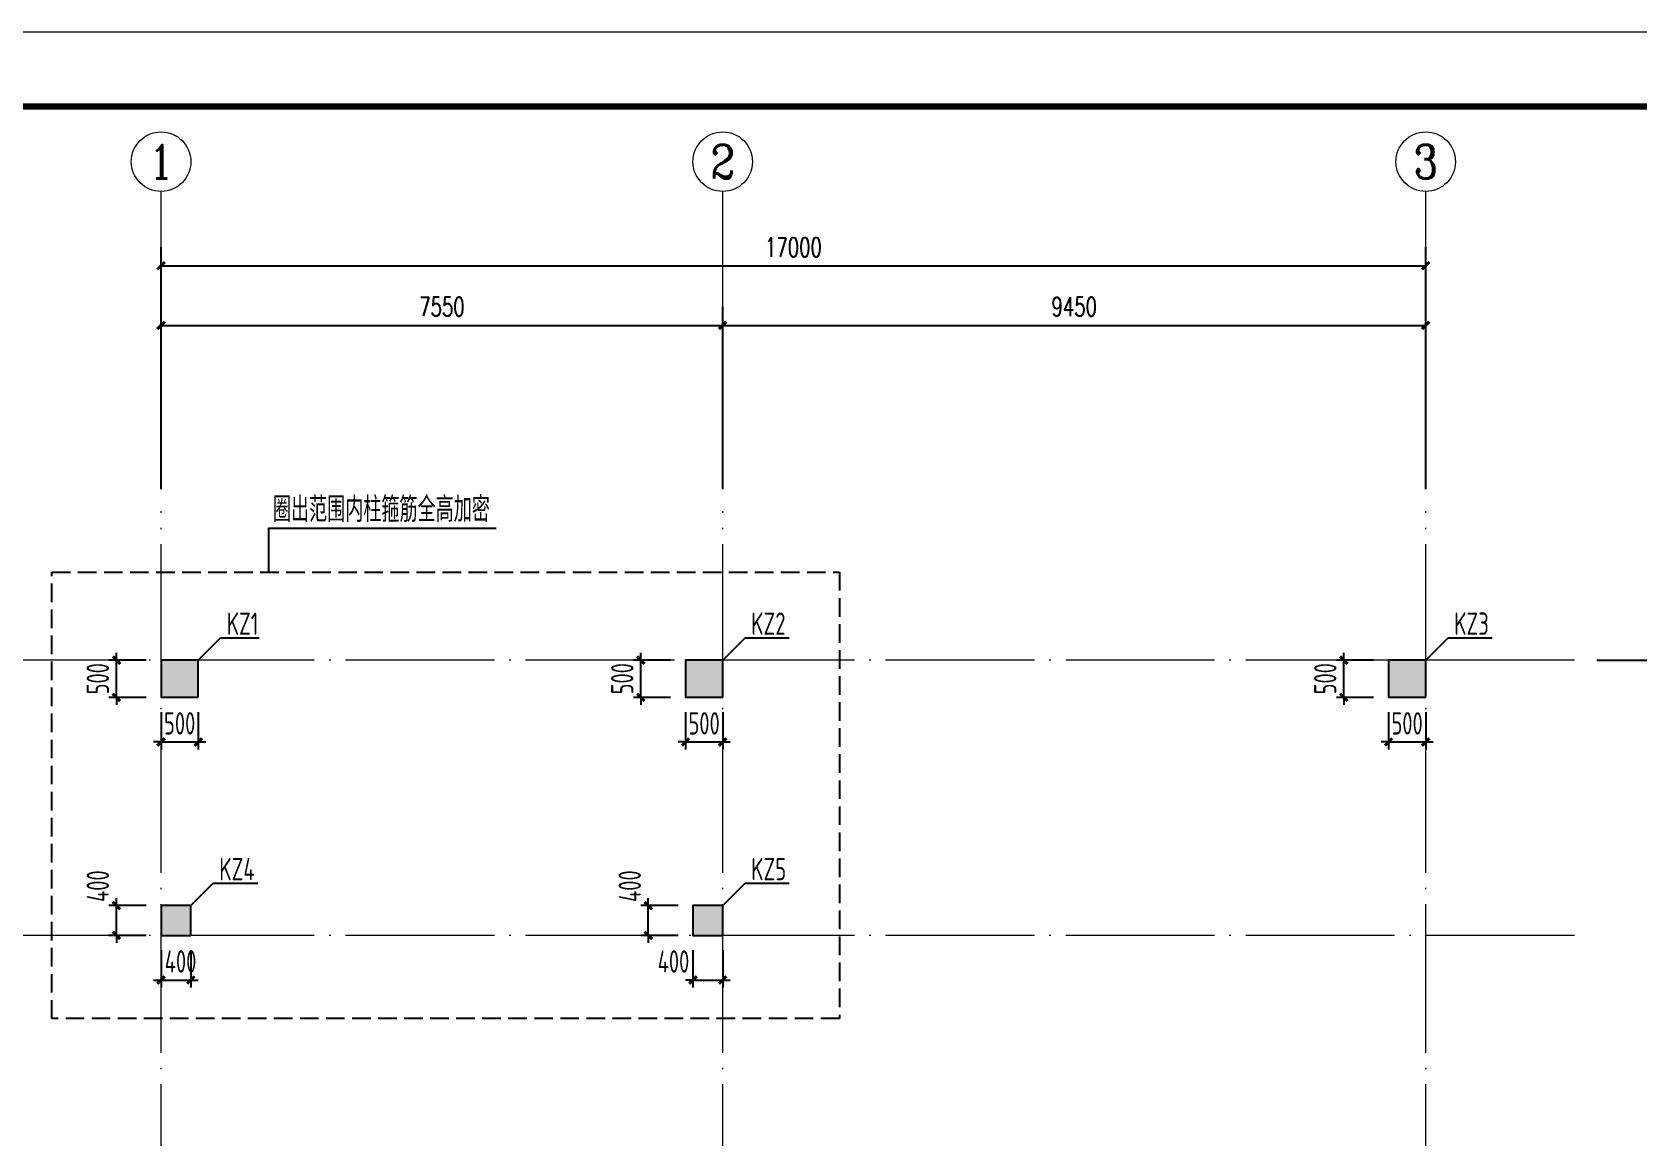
# Model space of a CAD drawing. Extents: x 3968514 to 5230306, y -516551 to -228246.
# Drawn here: x 4864855 to 4886440, y -315003 to -300153 of the extents above; entities that cross this region are included whole.
import ezdxf
from ezdxf.enums import TextEntityAlignment as Align

# ---------------------------------------------------------------- set-up
doc = ezdxf.new("R2010")
doc.units = 0
doc.header["$LTSCALE"] = 1000
doc.header["$MEASUREMENT"] = 0
doc.linetypes.add('DASH', pattern=[0.35, 0.25, -0.1])
doc.linetypes.add('DOTE', pattern=[2.42, 2, -0.2, 0.02, -0.2])
for name, color, linetype, lineweight in [('AXIS', 3, 'Continuous', 15), ('AXIS_TEXT', 7, 'Continuous', 15), ('COLU-DIM', 3, 'Continuous', 25), ('COLU-HATCH', 251, 'Continuous', 25), ('COLU-TEXT', 2, 'Continuous', 25), ('DOTE', 1, 'DOTE', 9), ('FRAME', 3, 'Continuous', 18)]:
    doc.layers.add(name, color=color, linetype=linetype, lineweight=lineweight)
doc.layers.add('COLU', color=7, linetype='Continuous')
doc.layers.add('PUB_TEXT', color=7, linetype='Continuous')
doc.styles.add('_TCH_AXIS', font='COMPLEX', dxfattribs={"bigfont": 'GBCBIG'})
doc.styles.add('_TCH_DIM_T3', font='SIMPLEX.shx', dxfattribs={"width": 0.7, "bigfont": 'GBCBIG.shx'})
doc.styles.add('COMPLEX', font='COMPLEX')
doc.styles.add('FromPkpm', font='Tssdeng.shx', dxfattribs={"width": 0.7, "bigfont": 'hztxt.shx'})
doc.styles.get("Standard").update_dxf_attribs({"font": 'gbenor.shx', "bigfont": 'gbcbig.shx'})
doc.dimstyles.new('_TCH_ARCH&&100', dxfattribs={"dimtxt": 255, "dimasz": 100, "dimexe": 250, "dimexo": 300, "dimgap": 122.5, "dimtad": 1, "dimdec": 0, "dimzin": 0, "dimdsep": 46, "dimtxsty": '_TCH_DIM_T3', "dimblk": 'ARCHTICK', "dimcen": 0.09, "dimclrt": 7, "dimazin": 2, "dimtfac": 1, "dimtdec": 0, "dimtix": 1, "dimtmove": 2, "dimatfit": 3, "dimfxl": 150, "dimtolj": 1, "dimtzin": 0, "dimarcsym": 0})
doc.dimstyles.new('Pkpm_1', dxfattribs={"dimtxt": 250, "dimasz": 100, "dimexe": 100, "dimexo": 0.0625, "dimgap": 100, "dimtad": 1, "dimdec": 0, "dimrnd": 1, "dimzin": 0, "dimdsep": 46, "dimtxsty": 'FromPkpm', "dimblk1": 'ARCHTICK', "dimblk2": 'ARCHTICK', "dimsah": 1, "dimcen": 0.09, "dimdle": 100, "dimadec": 0, "dimazin": 0, "dimtfac": 1, "dimtdec": 0, "dimtix": 1, "dimtmove": 2, "dimatfit": 1, "dimfxl": 1, "dimtolj": 1, "dimtzin": 0, "dimarcsym": 0})

# ---------------------------------------------------------------- blocks, each defined once
blk = doc.blocks.new('A$C0B803521')
at = {"layer": 'FRAME', "lineweight": 18}
blk.add_line((-15943, 93652), (-100043, 93652), dxfattribs=at)
at = {"layer": 'FRAME', "lineweight": 140}
blk.add_line((-16943, 92652), (-97543, 92652), dxfattribs=at)
blk = doc.blocks.new('_ArchTick')
at = {"color": 0, "linetype": 'ByBlock', "const_width": 0.4}
blk.add_lwpolyline([(-0.5, -0.5), (0.5, 0.5)], dxfattribs=at)
blk = doc.blocks.new('*D579')
at = {"layer": 'COLU-DIM', "color": 0, "lineweight": -2, "transparency": 16777216}
for p, q in [((4883088, -309295), (4883088, -309795)), ((4883588, -309295), (4883588, -309795)), ((4883088, -309695), (4882988, -309695)), ((4883088, -309695), (4883588, -309695)), ((4883588, -309695), (4883688, -309695))]:
    blk.add_line(p, q, dxfattribs=at)
at = {"layer": 'Defpoints', "color": 0, "transparency": 16777216}
for p in [(4883088, -309095), (4883588, -309095), (4883588, -309695)]:
    blk.add_point(p, dxfattribs=at)
at = {"layer": 'COLU-DIM', "color": 0, "lineweight": -2, "transparency": 16777216, "xscale": 100, "yscale": 100, "zscale": 100}
blk.add_blockref('_ArchTick', (4883088, -309695), dxfattribs=at)
at = {"layer": 'COLU-DIM', "color": 0, "lineweight": -2, "transparency": 16777216, "xscale": 100, "yscale": 100, "zscale": 100, "rotation": 180}
blk.add_blockref('_ArchTick', (4883588, -309695), dxfattribs=at)
at = {"layer": 'COLU-DIM', "color": 7, "transparency": 16777216, "insert": (4883338, -309445), "char_height": 300, "attachment_point": 5, "style": 'FromPkpm'}
blk.add_mtext('\\A1;500', dxfattribs=at)
blk = doc.blocks.new('*D578')
at = {"layer": 'COLU-DIM', "color": 0, "lineweight": -2, "transparency": 16777216}
for p, q in [((4882888, -308595), (4882388, -308595)), ((4882488, -308595), (4882488, -308495)), ((4882488, -309095), (4882488, -308595)), ((4882888, -309095), (4882388, -309095)), ((4882488, -309095), (4882488, -309195))]:
    blk.add_line(p, q, dxfattribs=at)
at = {"layer": 'Defpoints', "color": 0, "transparency": 16777216}
for p in [(4882488, -308595), (4883088, -308595), (4883088, -309095)]:
    blk.add_point(p, dxfattribs=at)
at = {"layer": 'COLU-DIM', "color": 0, "lineweight": -2, "transparency": 16777216, "xscale": 100, "yscale": 100, "zscale": 100}
for p, rotation in [((4882488, -308595), 270), ((4882488, -309095), 90)]:
    blk.add_blockref('_ArchTick', p, dxfattribs=dict(at, rotation=rotation))
at = {"layer": 'COLU-DIM', "color": 7, "transparency": 16777216, "insert": (4882238, -308845), "char_height": 300, "attachment_point": 5, "rotation": 90, "style": 'FromPkpm'}
blk.add_mtext('\\A1;500', dxfattribs=at)
blk = doc.blocks.new('*D577')
at = {"layer": 'COLU-DIM', "color": 0, "lineweight": -2, "transparency": 16777216}
for p, q in [((4873638, -309295), (4873638, -309795)), ((4874138, -309295), (4874138, -309795)), ((4873638, -309695), (4873538, -309695)), ((4873638, -309695), (4874138, -309695)), ((4874138, -309695), (4874238, -309695))]:
    blk.add_line(p, q, dxfattribs=at)
at = {"layer": 'Defpoints', "color": 0, "transparency": 16777216}
for p in [(4873638, -309095), (4874138, -309095), (4874138, -309695)]:
    blk.add_point(p, dxfattribs=at)
at = {"layer": 'COLU-DIM', "color": 0, "lineweight": -2, "transparency": 16777216, "xscale": 100, "yscale": 100, "zscale": 100}
blk.add_blockref('_ArchTick', (4873638, -309695), dxfattribs=at)
at = {"layer": 'COLU-DIM', "color": 0, "lineweight": -2, "transparency": 16777216, "xscale": 100, "yscale": 100, "zscale": 100, "rotation": 180}
blk.add_blockref('_ArchTick', (4874138, -309695), dxfattribs=at)
at = {"layer": 'COLU-DIM', "color": 7, "transparency": 16777216, "insert": (4873888, -309445), "char_height": 300, "attachment_point": 5, "style": 'FromPkpm'}
blk.add_mtext('\\A1;500', dxfattribs=at)
blk = doc.blocks.new('*D575')
at = {"layer": 'COLU-DIM', "color": 0, "lineweight": -2, "transparency": 16777216}
for p, q in [((4873538, -311895), (4873038, -311895)), ((4873138, -311895), (4873138, -311795)), ((4873138, -312295), (4873138, -311895)), ((4873538, -312295), (4873038, -312295)), ((4873138, -312295), (4873138, -312395))]:
    blk.add_line(p, q, dxfattribs=at)
at = {"layer": 'Defpoints', "color": 0, "transparency": 16777216}
for p in [(4873138, -311895), (4873738, -311895), (4873738, -312295)]:
    blk.add_point(p, dxfattribs=at)
at = {"layer": 'COLU-DIM', "color": 0, "lineweight": -2, "transparency": 16777216, "xscale": 100, "yscale": 100, "zscale": 100}
for p, rotation in [((4873138, -311895), 270), ((4873138, -312295), 90)]:
    blk.add_blockref('_ArchTick', p, dxfattribs=dict(at, rotation=rotation))
at = {"layer": 'COLU-DIM', "color": 7, "transparency": 16777216, "insert": (4872888, -311633), "char_height": 300, "attachment_point": 5, "rotation": 90, "style": 'FromPkpm'}
blk.add_mtext('\\A1;400', dxfattribs=at)
blk = doc.blocks.new('*D573')
at = {"layer": 'COLU-DIM', "color": 0, "lineweight": -2, "transparency": 16777216}
for p, q in [((4866588, -309295), (4866588, -309795)), ((4867088, -309295), (4867088, -309795)), ((4866588, -309695), (4866488, -309695)), ((4866588, -309695), (4867088, -309695)), ((4867088, -309695), (4867188, -309695))]:
    blk.add_line(p, q, dxfattribs=at)
at = {"layer": 'Defpoints', "color": 0, "transparency": 16777216}
for p in [(4866588, -309095), (4867088, -309095), (4867088, -309695)]:
    blk.add_point(p, dxfattribs=at)
at = {"layer": 'COLU-DIM', "color": 0, "lineweight": -2, "transparency": 16777216, "xscale": 100, "yscale": 100, "zscale": 100}
blk.add_blockref('_ArchTick', (4866588, -309695), dxfattribs=at)
at = {"layer": 'COLU-DIM', "color": 0, "lineweight": -2, "transparency": 16777216, "xscale": 100, "yscale": 100, "zscale": 100, "rotation": 180}
blk.add_blockref('_ArchTick', (4867088, -309695), dxfattribs=at)
at = {"layer": 'COLU-DIM', "color": 7, "transparency": 16777216, "insert": (4866838, -309445), "char_height": 300, "attachment_point": 5, "style": 'FromPkpm'}
blk.add_mtext('\\A1;500', dxfattribs=at)
blk = doc.blocks.new('*D566')
at = {"layer": 'COLU-DIM', "color": 0, "lineweight": -2, "transparency": 16777216}
for p, q in [((4866388, -311895), (4865888, -311895)), ((4865988, -311895), (4865988, -311795)), ((4865988, -312295), (4865988, -311895)), ((4866388, -312295), (4865888, -312295)), ((4865988, -312295), (4865988, -312395))]:
    blk.add_line(p, q, dxfattribs=at)
at = {"layer": 'Defpoints', "color": 0, "transparency": 16777216}
for p in [(4865988, -311895), (4866588, -311895), (4866588, -312295)]:
    blk.add_point(p, dxfattribs=at)
at = {"layer": 'COLU-DIM', "color": 0, "lineweight": -2, "transparency": 16777216, "xscale": 100, "yscale": 100, "zscale": 100}
for p, rotation in [((4865988, -311895), 270), ((4865988, -312295), 90)]:
    blk.add_blockref('_ArchTick', p, dxfattribs=dict(at, rotation=rotation))
at = {"layer": 'COLU-DIM', "color": 7, "transparency": 16777216, "insert": (4865738, -311633), "char_height": 300, "attachment_point": 5, "rotation": 90, "style": 'FromPkpm'}
blk.add_mtext('\\A1;400', dxfattribs=at)
blk = doc.blocks.new('*D563')
at = {"layer": 'COLU-DIM', "color": 0, "lineweight": -2, "transparency": 16777216}
for p, q in [((4873438, -308595), (4872938, -308595)), ((4873038, -308595), (4873038, -308495)), ((4873038, -309095), (4873038, -308595)), ((4873438, -309095), (4872938, -309095)), ((4873038, -309095), (4873038, -309195))]:
    blk.add_line(p, q, dxfattribs=at)
at = {"layer": 'Defpoints', "color": 0, "transparency": 16777216}
for p in [(4873038, -308595), (4873638, -308595), (4873638, -309095)]:
    blk.add_point(p, dxfattribs=at)
at = {"layer": 'COLU-DIM', "color": 0, "lineweight": -2, "transparency": 16777216, "xscale": 100, "yscale": 100, "zscale": 100}
for p, rotation in [((4873038, -308595), 270), ((4873038, -309095), 90)]:
    blk.add_blockref('_ArchTick', p, dxfattribs=dict(at, rotation=rotation))
at = {"layer": 'COLU-DIM', "color": 7, "transparency": 16777216, "insert": (4872788, -308845), "char_height": 300, "attachment_point": 5, "rotation": 90, "style": 'FromPkpm'}
blk.add_mtext('\\A1;500', dxfattribs=at)
blk = doc.blocks.new('*D562')
at = {"layer": 'COLU-DIM', "color": 0, "lineweight": -2, "transparency": 16777216}
for p, q in [((4866588, -312495), (4866588, -312995)), ((4866988, -312495), (4866988, -312995)), ((4866488, -312895), (4867088, -312895))]:
    blk.add_line(p, q, dxfattribs=at)
at = {"layer": 'Defpoints', "color": 0, "transparency": 16777216}
for p in [(4866588, -312295), (4866988, -312295), (4866988, -312895)]:
    blk.add_point(p, dxfattribs=at)
at = {"layer": 'COLU-DIM', "color": 0, "lineweight": -2, "transparency": 16777216, "xscale": 100, "yscale": 100, "zscale": 100, "rotation": 180}
blk.add_blockref('_ArchTick', (4866588, -312895), dxfattribs=at)
at = {"layer": 'COLU-DIM', "color": 0, "lineweight": -2, "transparency": 16777216, "xscale": 100, "yscale": 100, "zscale": 100}
blk.add_blockref('_ArchTick', (4866988, -312895), dxfattribs=at)
at = {"layer": 'COLU-DIM', "color": 7, "transparency": 16777216, "insert": (4866850, -312645), "char_height": 300, "attachment_point": 5, "style": 'FromPkpm'}
blk.add_mtext('\\A1;400', dxfattribs=at)
blk = doc.blocks.new('*D558')
at = {"layer": 'COLU-DIM', "color": 0, "lineweight": -2, "transparency": 16777216}
for p, q in [((4866388, -308595), (4865888, -308595)), ((4865988, -308595), (4865988, -308495)), ((4865988, -309095), (4865988, -308595)), ((4866388, -309095), (4865888, -309095)), ((4865988, -309095), (4865988, -309195))]:
    blk.add_line(p, q, dxfattribs=at)
at = {"layer": 'Defpoints', "color": 0, "transparency": 16777216}
for p in [(4865988, -308595), (4866588, -308595), (4866588, -309095)]:
    blk.add_point(p, dxfattribs=at)
at = {"layer": 'COLU-DIM', "color": 0, "lineweight": -2, "transparency": 16777216, "xscale": 100, "yscale": 100, "zscale": 100}
for p, rotation in [((4865988, -308595), 270), ((4865988, -309095), 90)]:
    blk.add_blockref('_ArchTick', p, dxfattribs=dict(at, rotation=rotation))
at = {"layer": 'COLU-DIM', "color": 7, "transparency": 16777216, "insert": (4865738, -308845), "char_height": 300, "attachment_point": 5, "rotation": 90, "style": 'FromPkpm'}
blk.add_mtext('\\A1;500', dxfattribs=at)
blk = doc.blocks.new('*D557')
at = {"layer": 'COLU-DIM', "color": 0, "lineweight": -2, "transparency": 16777216}
for p, q in [((4873738, -312495), (4873738, -312995)), ((4874138, -312495), (4874138, -312995)), ((4873738, -312895), (4873638, -312895)), ((4873738, -312895), (4874138, -312895)), ((4874138, -312895), (4874238, -312895))]:
    blk.add_line(p, q, dxfattribs=at)
at = {"layer": 'Defpoints', "color": 0, "transparency": 16777216}
for p in [(4873738, -312295), (4874138, -312295), (4874138, -312895)]:
    blk.add_point(p, dxfattribs=at)
at = {"layer": 'COLU-DIM', "color": 0, "lineweight": -2, "transparency": 16777216, "xscale": 100, "yscale": 100, "zscale": 100}
blk.add_blockref('_ArchTick', (4873738, -312895), dxfattribs=at)
at = {"layer": 'COLU-DIM', "color": 0, "lineweight": -2, "transparency": 16777216, "xscale": 100, "yscale": 100, "zscale": 100, "rotation": 180}
blk.add_blockref('_ArchTick', (4874138, -312895), dxfattribs=at)
at = {"layer": 'COLU-DIM', "color": 7, "transparency": 16777216, "insert": (4873476, -312645), "char_height": 300, "attachment_point": 5, "style": 'FromPkpm'}
blk.add_mtext('\\A1;400', dxfattribs=at)
blk = doc.blocks.new('_AXISO')
blk.add_circle((0, 0), 0.5)
at = {"layer": 'AXIS_TEXT', "style": 'COMPLEX', "width": 1.041667}
blk.add_attdef('A', text='', height=0.56, dxfattribs=at).set_placement((-0.25, -0.28), (0.25, -0.28), align=Align.FIT)
blk = doc.blocks.new('*D1344')
at = {"layer": 'AXIS', "color": 0, "lineweight": -2, "transparency": 16777216}
for p, q in [((0, 2300), (0, 5550)), ((17000, 2300), (17000, 5550)), ((0, 5300), (17000, 5300))]:
    blk.add_line(p, q, dxfattribs=at)
at = {"layer": 'Defpoints', "color": 0, "transparency": 16777216}
for p in [(17000, 5300), (0, 2000), (17000, 2000)]:
    blk.add_point(p, dxfattribs=at)
at = {"layer": 'AXIS', "color": 0, "lineweight": -2, "transparency": 16777216, "xscale": 100, "yscale": 100, "zscale": 100, "rotation": 180}
blk.add_blockref('_ArchTick', (0, 5300), dxfattribs=at)
at = {"layer": 'AXIS', "color": 0, "lineweight": -2, "transparency": 16777216, "xscale": 100, "yscale": 100, "zscale": 100}
blk.add_blockref('_ArchTick', (17000, 5300), dxfattribs=at)
at = {"layer": 'AXIS', "color": 7, "transparency": 16777216, "insert": (8500, 5550), "char_height": 255, "attachment_point": 5, "style": '_TCH_DIM_T3'}
blk.add_mtext('\\A1;17000', dxfattribs=at)
blk = doc.blocks.new('*D1345')
at = {"layer": 'AXIS', "color": 0, "lineweight": -2, "transparency": 16777216}
for p, q in [((0, 2300), (0, 4750)), ((7550, 2300), (7550, 4750)), ((0, 4500), (7550, 4500))]:
    blk.add_line(p, q, dxfattribs=at)
at = {"layer": 'Defpoints', "color": 0, "transparency": 16777216}
for p in [(7550, 4500), (0, 2000), (7550, 2000)]:
    blk.add_point(p, dxfattribs=at)
at = {"layer": 'AXIS', "color": 0, "lineweight": -2, "transparency": 16777216, "xscale": 100, "yscale": 100, "zscale": 100, "rotation": 180}
blk.add_blockref('_ArchTick', (0, 4500), dxfattribs=at)
at = {"layer": 'AXIS', "color": 0, "lineweight": -2, "transparency": 16777216, "xscale": 100, "yscale": 100, "zscale": 100}
blk.add_blockref('_ArchTick', (7550, 4500), dxfattribs=at)
at = {"layer": 'AXIS', "color": 7, "transparency": 16777216, "insert": (3775, 4750), "char_height": 255, "attachment_point": 5, "style": '_TCH_DIM_T3'}
blk.add_mtext('\\A1;7550', dxfattribs=at)
blk = doc.blocks.new('*D1346')
at = {"layer": 'AXIS', "color": 0, "lineweight": -2, "transparency": 16777216}
for p, q in [((7550, 2300), (7550, 4750)), ((17000, 2300), (17000, 4750)), ((7550, 4500), (17000, 4500))]:
    blk.add_line(p, q, dxfattribs=at)
at = {"layer": 'Defpoints', "color": 0, "transparency": 16777216}
for p in [(17000, 4500), (7550, 2000), (17000, 2000)]:
    blk.add_point(p, dxfattribs=at)
at = {"layer": 'AXIS', "color": 0, "lineweight": -2, "transparency": 16777216, "xscale": 100, "yscale": 100, "zscale": 100, "rotation": 180}
blk.add_blockref('_ArchTick', (7550, 4500), dxfattribs=at)
at = {"layer": 'AXIS', "color": 0, "lineweight": -2, "transparency": 16777216, "xscale": 100, "yscale": 100, "zscale": 100}
blk.add_blockref('_ArchTick', (17000, 4500), dxfattribs=at)
at = {"layer": 'AXIS', "color": 7, "transparency": 16777216, "insert": (12275, 4750), "char_height": 255, "attachment_point": 5, "style": '_TCH_DIM_T3'}
blk.add_mtext('\\A1;9450', dxfattribs=at)
blk = doc.blocks.new('*D1347')
at = {"layer": 'AXIS', "color": 0, "lineweight": -2, "transparency": 16777216}
for p, q in [((19300, 0), (22550, 0)), ((22300, -42000), (22300, 0)), ((19300, -42000), (22550, -42000))]:
    blk.add_line(p, q, dxfattribs=at)
at = {"layer": 'Defpoints', "color": 0, "transparency": 16777216}
for p in [(19000, 0), (22300, 0), (19000, -42000)]:
    blk.add_point(p, dxfattribs=at)
at = {"layer": 'AXIS', "color": 0, "lineweight": -2, "transparency": 16777216, "xscale": 100, "yscale": 100, "zscale": 100}
for p, rotation in [((22300, 0), 90), ((22300, -42000), 270)]:
    blk.add_blockref('_ArchTick', p, dxfattribs=dict(at, rotation=rotation))
at = {"layer": 'AXIS', "color": 7, "transparency": 16777216, "insert": (22050, -21000), "char_height": 255, "attachment_point": 5, "rotation": 90, "style": '_TCH_DIM_T3'}
blk.add_mtext('\\A1;42000', dxfattribs=at)
blk = doc.blocks.new('*D1352')
at = {"layer": 'AXIS', "color": 0, "lineweight": -2, "transparency": 16777216}
for p, q in [((19300, 0), (21750, 0)), ((21500, -8500), (21500, 0)), ((19300, -8500), (21750, -8500))]:
    blk.add_line(p, q, dxfattribs=at)
at = {"layer": 'Defpoints', "color": 0, "transparency": 16777216}
for p in [(19000, 0), (21500, 0), (19000, -8500)]:
    blk.add_point(p, dxfattribs=at)
at = {"layer": 'AXIS', "color": 0, "lineweight": -2, "transparency": 16777216, "xscale": 100, "yscale": 100, "zscale": 100}
for p, rotation in [((21500, 0), 90), ((21500, -8500), 270)]:
    blk.add_blockref('_ArchTick', p, dxfattribs=dict(at, rotation=rotation))
at = {"layer": 'AXIS', "color": 7, "transparency": 16777216, "insert": (21250, -4250), "char_height": 255, "attachment_point": 5, "rotation": 90, "style": '_TCH_DIM_T3'}
blk.add_mtext('\\A1;8500', dxfattribs=at)
blk = doc.blocks.new('A$Cbcbeac01')
at = {"layer": 'AXIS'}
for p, q in [((0, 2300), (0, 6300)), ((7550, 2300), (7550, 6300)), ((17000, 2300), (17000, 6300)), ((19300, 0), (23300, 0))]:
    blk.add_line(p, q, dxfattribs=at)
at = {"layer": 'DOTE'}
for p, q in [((0, -44000), (0, 2000)), ((7550, -44000), (7550, 2000)), ((17000, -44000), (17000, 2000)), ((19000, 0), (-2000, 0))]:
    blk.add_line(p, q, dxfattribs=at)
at = {"layer": 'AXIS'}
ref = blk.add_blockref('_AXISO', (0, 6700), dxfattribs=dict(at, xscale=800, yscale=800, zscale=800))
ref.add_attrib('A', '1', dxfattribs={"layer": 'AXIS_TEXT', "height": 449.3, "style": '_TCH_AXIS', "width": 1.736434}).set_placement((-167.2, 6475.4), (167.2, 6475.4), align=Align.FIT)
ref = blk.add_blockref('_AXISO', (7550, 6700), dxfattribs=dict(at, xscale=800, yscale=800, zscale=800))
ref.add_attrib('A', '2', dxfattribs={"layer": 'AXIS_TEXT', "height": 451.1, "style": '_TCH_AXIS', "width": 1.103448}).set_placement((7384.1, 6474.5), (7715.9, 6474.5), align=Align.FIT)
ref = blk.add_blockref('_AXISO', (17000, 6700), dxfattribs=dict(at, xscale=800, yscale=800, zscale=800))
ref.add_attrib('A', '3', dxfattribs={"layer": 'AXIS_TEXT', "height": 453.8, "style": '_TCH_AXIS', "width": 1.084746}).set_placement((16835.9, 6473.1), (17164.1, 6473.1), align=Align.FIT)
for p1, p2, distance, picture, middle in [((0, 2000), (17000, 2000), 3300, '*D1344', (8500, 5550)), ((0, 2000), (7550, 2000), 2500, '*D1345', (3775, 4750)), ((7550, 2000), (17000, 2000), 2500, '*D1346', (12275, 4750)), ((19000, -42000), (19000, 0), -3300, '*D1347', (22050, -21000)), ((19000, -8500), (19000, 0), -2500, '*D1352', (21250, -4250))]:
    dim = blk.add_aligned_dim(p1=p1, p2=p2, distance=distance, dimstyle='_TCH_ARCH&&100', dxfattribs=at)
    dim.commit()
    dim.dimension.update_dxf_attribs({"geometry": picture, "text_midpoint": middle})

msp = doc.modelspace()

# ---------------------------------------------------------------- hatches: boundary and pattern name
at = {"layer": 'COLU-HATCH', "transparency": 33554687}
for points in [[(4867088.07657, -309094.70408), (4867088.07657, -308594.70408), (4866588.07657, -308594.70408), (4866588.07657, -309094.70408)], [(4874138.07657, -309094.70408), (4874138.07657, -308594.70408), (4873638.07657, -308594.70408), (4873638.07657, -309094.70408)], [(4883588.07657, -309094.70408), (4883588.07657, -308594.70408), (4883088.07657, -308594.70408), (4883088.07657, -309094.70408)], [(4866988.07657, -312294.70408), (4866988.07657, -311894.70408), (4866588.07657, -311894.70408), (4866588.07657, -312294.70408)], [(4874138.07657, -312294.70408), (4874138.07657, -311894.70408), (4873738.07657, -311894.70408), (4873738.07657, -312294.70408)]]:
    msp.add_hatch(color=256, dxfattribs=at).paths.add_polyline_path(points, flags=0)

# ---------------------------------------------------------------- linework, layer by layer
msp.add_lwpolyline([(4868035.77019, -307410.77081), (4868035.77019, -306821.12933), (4871091.52273, -306821.12933)])
at = {"linetype": 'DASH'}
msp.add_lwpolyline([(4865121.2173, -307410.77081), (4875706.07063, -307410.77081), (4875706.07063, -313414.13445), (4865121.2173, -313414.13445)], close=True, dxfattribs=at)
at = {"layer": 'COLU', "elevation": -0.30417}
for points in [[(4867088.07657, -309094.70408), (4867088.07657, -308594.70408), (4866588.07657, -308594.70408), (4866588.07657, -309094.70408)], [(4874138.07657, -309094.70408), (4874138.07657, -308594.70408), (4873638.07657, -308594.70408), (4873638.07657, -309094.70408)], [(4883588.07657, -309094.70408), (4883588.07657, -308594.70408), (4883088.07657, -308594.70408), (4883088.07657, -309094.70408)], [(4866988.07657, -312294.70408), (4866988.07657, -311894.70408), (4866588.07657, -311894.70408), (4866588.07657, -312294.70408)], [(4874138.07657, -312294.70408), (4874138.07657, -311894.70408), (4873738.07657, -311894.70408), (4873738.07657, -312294.70408)]]:
    msp.add_lwpolyline(points, close=True, dxfattribs=at)
at = {"layer": 'COLU-TEXT'}
for p, q in [((4867088.07657, -308594.70408, -0.30417), (4867388.07657, -308294.70408, -0.30417)), ((4867388.07657, -308294.70408, -0.30417), (4867906.82657, -308294.70408, -0.30417)), ((4874138.07657, -308594.70408, -0.30417), (4874438.07657, -308294.70408, -0.30417)), ((4874438.07657, -308294.70408, -0.30417), (4875029.27579, -308294.70408, -0.30417)), ((4883588.07657, -308594.70408, -0.30417), (4883888.07657, -308294.70408, -0.30417)), ((4883888.07657, -308294.70408, -0.30417), (4884479.27579, -308294.70408, -0.30417)), ((4866988.07657, -311894.70408, -0.30417), (4867288.07657, -311594.70408, -0.30417)), ((4867288.07657, -311594.70408, -0.30417), (4867887.15079, -311594.70408, -0.30417)), ((4874138.07657, -311894.70408, -0.30417), (4874438.07657, -311594.70408, -0.30417)), ((4874438.07657, -311594.70408, -0.30417), (4875029.27579, -311594.70408, -0.30417))]:
    msp.add_line(p, q, dxfattribs=at)
at = {"layer": 'DOTE'}
msp.add_line((4885588.07657, -312294.70408, -0.30417), (4864588.07657, -312294.70408, -0.30417), dxfattribs=at)

# ---------------------------------------------------------------- block references
for name, p in [('A$C0B803521', (4953097.22863, -393805.3043)), ('A$Cbcbeac01', (4866588.07657, -308594.70505, -0.30417))]:
    msp.add_blockref(name, p)

# ---------------------------------------------------------------- texts
at = {"layer": 'COLU-TEXT', "style": 'FromPkpm', "width": 0.7}
for s, p in [('KZ1', (4867471.07657, -308254.70408, -0.30417)), ('KZ2', (4874521.07657, -308254.70408, -0.30417)), ('KZ3', (4883971.07657, -308254.70408, -0.30417)), ('KZ4', (4867371.07657, -311554.70408, -0.30417)), ('KZ5', (4874521.07657, -311554.70408, -0.30417))]:
    msp.add_text(s, height=300, dxfattribs=at).set_placement(p)
at = {"layer": 'PUB_TEXT'}
msp.add_text('圈出范围内柱箍筋全高加密', height=337.5886525, dxfattribs=at).set_placement((4868091.29113, -306737.88394))

# ---------------------------------------------------------------- dimensions: what is measured, and where the dimension line sits
at = {"layer": 'COLU-DIM'}
for p1, p2, distance, picture, middle in [((4866588.07657, -309094.70408, -0.30417), (4866588.07657, -308594.70408, -0.30417), 600, '*D558', (4865738.07657, -308844.70408, -0.30417)), ((4873638.07657, -309094.70408, -0.30417), (4873638.07657, -308594.70408, -0.30417), 600, '*D563', (4872788.07657, -308844.70408, -0.30417)), ((4883088.07657, -309094.70408, -0.30417), (4883088.07657, -308594.70408, -0.30417), 600, '*D578', (4882238.07657, -308844.70408, -0.30417)), ((4866588.07657, -309094.70408, -0.30417), (4867088.07657, -309094.70408, -0.30417), -600, '*D573', (4866838.07657, -309444.70408, -0.30417)), ((4873638.07657, -309094.70408, -0.30417), (4874138.07657, -309094.70408, -0.30417), -600, '*D577', (4873888.07657, -309444.70408, -0.30417)), ((4883088.07657, -309094.70408, -0.30417), (4883588.07657, -309094.70408, -0.30417), -600, '*D579', (4883338.07657, -309444.70408, -0.30417))]:
    dim = msp.add_aligned_dim(p1=p1, p2=p2, distance=distance, dimstyle='Pkpm_1', override={"dimscale": 1, "dimtxt": 300, "dimasz": 100, "dimexe": 100, "dimexo": 200, "dimtad": 1, "dimjust": 0, "dimtih": 0, "dimtoh": 0, "dimdle": 100, "dimclrt": 7, "dimtix": 1, "dimtmove": 2, "dimatfit": 3}, dxfattribs=at)
    dim.commit()
    dim.dimension.update_dxf_attribs({"geometry": picture, "text_midpoint": middle})
for base, p1, p2, angle, picture, middle in [((4865988.07657, -311894.70408, -0.30417), (4866588.07657, -312294.70408, -0.30417), (4866588.07657, -311894.70408, -0.30417), 90, '*D566', (4865738.07657, -311632.70408, -0.30417)), ((4873138.07657, -311894.70408, -0.30417), (4873738.07657, -312294.70408, -0.30417), (4873738.07657, -311894.70408, -0.30417), 90, '*D575', (4872888.07657, -311632.70408, -0.30417)), ((4866988.07657, -312894.70408, -0.30417), (4866588.07657, -312294.70408, -0.30417), (4866988.07657, -312294.70408, -0.30417), 0, '*D562', (4866850.07657, -312644.70408, -0.30417)), ((4874138.07657, -312894.70408, -0.30417), (4873738.07657, -312294.70408, -0.30417), (4874138.07657, -312294.70408, -0.30417), 0, '*D557', (4873476.07657, -312644.70408, -0.30417))]:
    dim = msp.add_linear_dim(base=base, p1=p1, p2=p2, angle=angle, dimstyle='Pkpm_1', override={"dimscale": 1, "dimtxt": 300, "dimasz": 100, "dimexe": 100, "dimexo": 200, "dimtad": 1, "dimtih": 0, "dimtoh": 0, "dimdle": 100, "dimclrt": 7}, dxfattribs=at)
    dim.commit()
    dim.dimension.update_dxf_attribs({"geometry": picture, "text_midpoint": middle, "dimtype": 129})

doc.saveas('drawing.dxf')
